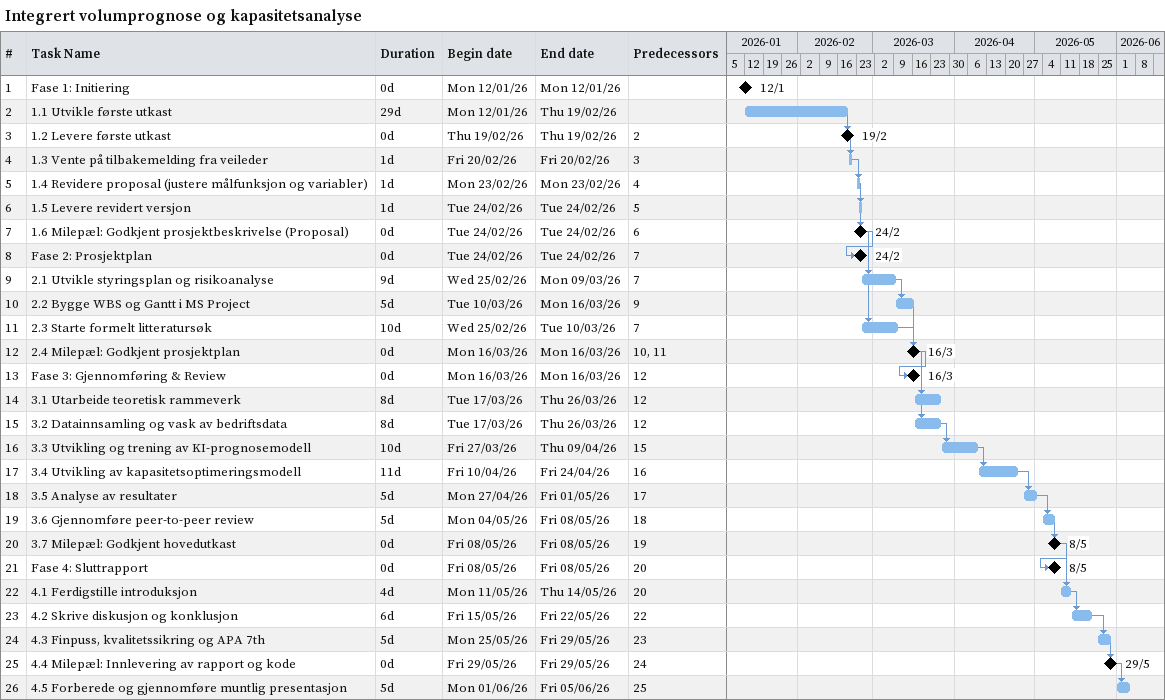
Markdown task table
Integrert volumprognose og kapasitetsanalyse

| ID | Task | Duration | Start | Finish | Predecessors |
|---|---|---|---|---|---|
| 1 | Fase 1: Initiering | 0d | 2026-01-12 | 2026-01-12 |  |
| 2 | 1.1 Utvikle første utkast | 29d | 2026-01-12 | 2026-02-19 |  |
| 3 | 1.2 Levere første utkast | 0d | 2026-02-19 | 2026-02-19 | 2 |
| 4 | 1.3 Vente på tilbakemelding fra veileder | 1d | 2026-02-20 | 2026-02-20 | 3 |
| 5 | 1.4 Revidere proposal (justere målfunksjon og variabler) | 1d | 2026-02-23 | 2026-02-23 | 4 |
| 6 | 1.5 Levere revidert versjon | 1d | 2026-02-24 | 2026-02-24 | 5 |
| 7 | 1.6 Milepæl: Godkjent prosjektbeskrivelse (Proposal) | 0d | 2026-02-24 | 2026-02-24 | 6 |
| 8 | Fase 2: Prosjektplan | 0d | 2026-02-24 | 2026-02-24 | 7 |
| 9 | 2.1 Utvikle styringsplan og risikoanalyse | 9d | 2026-02-25 | 2026-03-09 | 7 |
| 10 | 2.2 Bygge WBS og Gantt i MS Project | 5d | 2026-03-10 | 2026-03-16 | 9 |
| 11 | 2.3 Starte formelt litteratursøk | 10d | 2026-02-25 | 2026-03-10 | 7 |
| 12 | 2.4 Milepæl: Godkjent prosjektplan | 0d | 2026-03-16 | 2026-03-16 | 10, 11 |
| 13 | Fase 3: Gjennomføring & Review | 0d | 2026-03-16 | 2026-03-16 | 12 |
| 14 | 3.1 Utarbeide teoretisk rammeverk | 8d | 2026-03-17 | 2026-03-26 | 12 |
| 15 | 3.2 Datainnsamling og vask av bedriftsdata | 8d | 2026-03-17 | 2026-03-26 | 12 |
| 16 | 3.3 Utvikling og trening av KI-prognosemodell | 10d | 2026-03-27 | 2026-04-09 | 15 |
| 17 | 3.4 Utvikling av kapasitetsoptimeringsmodell | 11d | 2026-04-10 | 2026-04-24 | 16 |
| 18 | 3.5 Analyse av resultater | 5d | 2026-04-27 | 2026-05-01 | 17 |
| 19 | 3.6 Gjennomføre peer-to-peer review | 5d | 2026-05-04 | 2026-05-08 | 18 |
| 20 | 3.7 Milepæl: Godkjent hovedutkast | 0d | 2026-05-08 | 2026-05-08 | 19 |
| 21 | Fase 4: Sluttrapport | 0d | 2026-05-08 | 2026-05-08 | 20 |
| 22 | 4.1 Ferdigstille introduksjon | 4d | 2026-05-11 | 2026-05-14 | 20 |
| 23 | 4.2 Skrive diskusjon og konklusjon | 6d | 2026-05-15 | 2026-05-22 | 22 |
| 24 | 4.3 Finpuss, kvalitetssikring og APA 7th | 5d | 2026-05-25 | 2026-05-29 | 23 |
| 25 | 4.4 Milepæl: Innlevering av rapport og kode | 0d | 2026-05-29 | 2026-05-29 | 24 |
| 26 | 4.5 Forberede og gjennomføre muntlig presentasjon | 5d | 2026-06-01 | 2026-06-05 | 25 |
